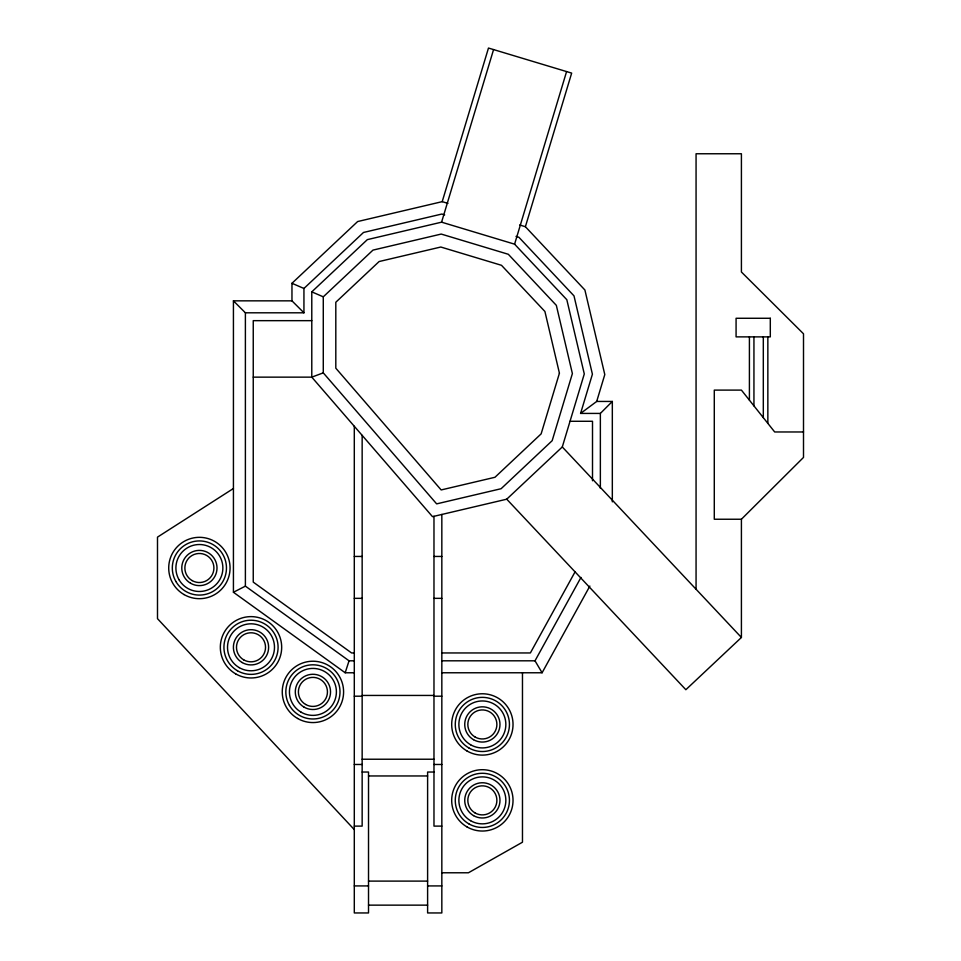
<?xml version="1.0" encoding="UTF-8"?>
<svg xmlns="http://www.w3.org/2000/svg" width="961" height="961" viewBox="0 0 961 961"><rect width="100%" height="100%" fill="white"/><g stroke="black" fill="none" stroke-linecap="round" stroke-linejoin="round"><path stroke-width="1.44" d="M444.679 214.904L441.82 214.039L363.498 232.466L303.94 288.468L303.94 312.805L291.964 300.841L291.964 283.291L357.636 221.547L442.204 201.654L488.476 48.05L571.663 73.108L525.391 226.712L584.901 290.006L604.793 374.574L596.697 401.446L580.588 413.422L600.361 413.422L612.325 401.446L596.697 401.446M441.579 222.171L514.591 244.166L566.822 299.712L584.288 373.949L562.293 446.961L506.735 499.191L432.498 516.658L311.784 377.144L311.784 291.856L367.342 239.625L441.579 222.171L493.57 49.588M514.591 244.166L566.582 71.582M580.588 413.422L592.408 374.201L573.993 295.868L518.868 237.247L516.021 236.394M354.297 672.772L345.191 672.772L349.047 660.808L245.391 586.138L245.391 312.805L233.427 300.841L291.964 300.841M575.171 571.675L530.376 652.951L441.832 652.951M589.874 586.054L542.088 672.772L535.013 660.808L580.973 577.417M803.504 431.969L774.686 431.969L741.412 390.106L714.287 390.106L714.287 519.24L741.412 519.24L803.504 457.424L803.504 333.803L741.412 271.999L741.412 153.76L696.064 153.76L696.064 589.237M323.28 296.829L372.976 250.112L441.207 234.064L508.321 254.281L556.335 305.346L572.384 373.577L552.167 440.691L501.101 488.717L436.642 503.876L323.28 372.856L323.28 296.829L311.784 291.856M741.412 519.24L741.412 637.467L685.854 689.71L506.735 499.191M233.427 488.5L157.496 537.127L157.496 618.668L354.297 829.607M345.191 672.772L233.427 592.264L245.391 586.138M323.28 372.856L311.784 377.144L253.248 377.144M245.391 312.805L303.94 312.805M311.784 320.662L253.248 320.662L253.248 582.114L351.582 652.951L354.297 652.951M570.029 421.278L592.505 421.278L592.505 480.752M354.297 556.443L362.153 556.443M433.976 556.443L441.832 556.443M354.297 598.343L362.153 598.343M433.976 598.343L441.832 598.343M349.047 660.808L354.297 660.808M441.832 660.808L535.013 660.808M441.832 672.772L542.088 672.772M362.153 695.44L433.976 695.44M354.297 696.196L362.153 696.196M433.976 696.196L441.832 696.196M362.153 759.226L433.976 759.226M354.297 764.475L362.153 764.475M433.976 764.475L441.832 764.475M362.153 772.031L368.519 772.031L368.519 912.95L354.297 912.95L354.297 426.276M433.976 772.031L427.609 772.031L427.609 912.95L441.832 912.95L441.832 514.459M368.519 775.959L427.609 775.959M354.297 826.112L362.153 826.112L362.153 435.357M441.832 826.112L433.976 826.112L433.976 516.309M441.832 872.78L468.427 872.78L522.472 842.208L522.472 672.772M368.519 881.105L427.609 881.105M354.297 885.922L368.519 885.922M427.609 885.922L441.832 885.922M368.519 905.142L427.609 905.142M442.204 201.654L447.946 203.384M519.661 224.982L525.391 226.712M291.964 283.291L303.94 288.468M562.293 446.961L741.412 637.467M767.851 336.879L767.851 423.369M763.31 336.879L763.31 417.663M753.941 336.879L753.941 405.866M749.412 336.879L749.412 400.16M612.325 401.446L612.325 501.858M600.361 413.422L600.361 488.32M233.427 300.841L233.427 592.264M559.422 373.18L541.139 433.867L494.963 477.281L441.159 489.942L335.809 368.195L335.809 302.247L379.115 261.536L440.811 247.025L501.498 265.308L544.911 311.484L559.422 373.18M770.302 318.271L736.078 318.271L736.078 336.879L770.302 336.879L770.302 318.271M475.094 737.027A14.535 14.535 0 0 0 496.885 724.438A14.535 14.535 0 0 0 475.094 711.861A14.535 14.535 0 0 0 475.094 737.027M467.022 750.997A30.668 30.668 0 0 0 513.03 724.438A30.668 30.668 0 0 0 467.022 697.878A30.668 30.668 0 0 0 467.022 750.997M473.545 739.694A17.61 17.61 0 0 0 499.972 724.438A17.61 17.61 0 0 0 473.545 709.182A17.61 17.61 0 0 0 473.545 739.694M475.094 812.958A14.535 14.535 0 0 0 496.885 800.369A14.535 14.535 0 0 0 475.094 787.78A14.535 14.535 0 0 0 475.094 812.958M468.812 747.898A27.088 27.088 0 0 0 509.438 724.438A27.088 27.088 0 0 0 468.812 700.977A27.088 27.088 0 0 0 468.812 747.898M235.673 673.865A30.668 30.668 0 0 0 281.681 647.294A30.668 30.668 0 0 0 235.673 620.734A30.668 30.668 0 0 0 235.673 673.865M297.586 718.456A30.668 30.668 0 0 0 343.594 691.896A30.668 30.668 0 0 0 297.586 665.336A30.668 30.668 0 0 0 297.586 718.456M467.022 826.928A30.668 30.668 0 0 0 513.03 800.369A30.668 30.668 0 0 0 467.022 773.809A30.668 30.668 0 0 0 467.022 826.928M470.614 820.706A23.484 23.484 0 0 0 505.846 800.369A23.484 23.484 0 0 0 470.614 780.032A23.484 23.484 0 0 0 470.614 820.706M473.545 815.625A17.61 17.61 0 0 0 499.972 800.369A17.61 17.61 0 0 0 473.545 785.113A17.61 17.61 0 0 0 473.545 815.625M305.658 704.485A14.535 14.535 0 0 0 327.449 691.896A14.535 14.535 0 0 0 305.658 679.319A14.535 14.535 0 0 0 305.658 704.485M243.746 659.883A14.535 14.535 0 0 0 265.536 647.294A14.535 14.535 0 0 0 243.746 634.716A14.535 14.535 0 0 0 243.746 659.883M192.128 580.588A14.535 14.535 0 0 0 213.919 567.999A14.535 14.535 0 0 0 192.128 555.422A14.535 14.535 0 0 0 192.128 580.588M304.108 707.152A17.61 17.61 0 0 0 330.536 691.896A17.61 17.61 0 0 0 304.108 676.64A17.61 17.61 0 0 0 304.108 707.152M237.463 670.754A27.088 27.088 0 0 0 278.089 647.294A27.088 27.088 0 0 0 237.463 623.845A27.088 27.088 0 0 0 237.463 670.754M301.177 712.233A23.484 23.484 0 0 0 336.398 691.896A23.484 23.484 0 0 0 301.177 671.559A23.484 23.484 0 0 0 301.177 712.233M289.465 705.446A27.088 27.088 0 0 0 336.374 705.446A27.088 27.088 0 0 0 312.914 664.808A27.088 27.088 0 0 0 289.465 705.446M239.265 667.643A23.484 23.484 0 0 0 274.486 647.294A23.484 23.484 0 0 0 239.265 626.956A23.484 23.484 0 0 0 239.265 667.643M242.196 662.549A17.61 17.61 0 0 0 268.624 647.294A17.61 17.61 0 0 0 242.196 632.05A17.61 17.61 0 0 0 242.196 662.549M470.614 744.775A23.484 23.484 0 0 0 505.846 724.438A23.484 23.484 0 0 0 470.614 704.101A23.484 23.484 0 0 0 470.614 744.775M184.056 594.571A30.668 30.668 0 0 0 230.063 567.999A30.668 30.668 0 0 0 184.056 541.439A30.668 30.668 0 0 0 184.056 594.571M175.935 581.549A27.088 27.088 0 0 0 222.844 581.549A27.088 27.088 0 0 0 199.383 540.923A27.088 27.088 0 0 0 175.935 581.549M468.812 823.829A27.088 27.088 0 0 0 509.438 800.369A27.088 27.088 0 0 0 468.812 776.908A27.088 27.088 0 0 0 468.812 823.829M179.046 579.747A23.484 23.484 0 0 0 219.721 579.747A23.484 23.484 0 0 0 199.383 544.515A23.484 23.484 0 0 0 179.046 579.747M190.578 583.255A17.61 17.61 0 0 0 217.006 567.999A17.61 17.61 0 0 0 190.578 552.755A17.61 17.61 0 0 0 190.578 583.255"/></g></svg>
